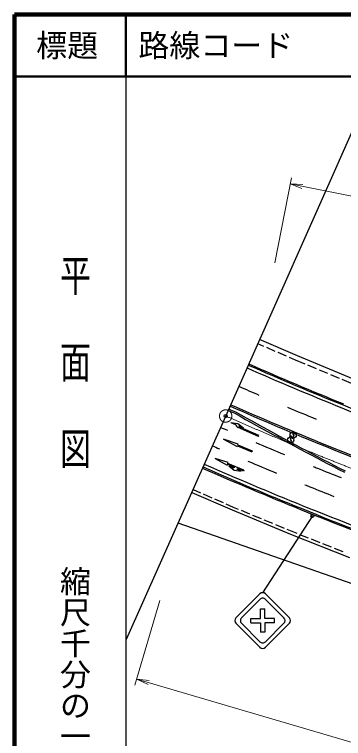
# Model space of a CAD drawing. Units: millimetres, scale not verified. Extents: x 40000 to 680000, y 20000 to 380000.
# Drawn here: x 40000 to 93115, y 263134 to 380000 of the extents above; entities that cross this region are included whole.
import ezdxf
from ezdxf.enums import TextEntityAlignment as Align

# ---------------------------------------------------------------- set-up
doc = ezdxf.new("R2010")
doc.units = ezdxf.units.MM
doc.header["$LTSCALE"] = 1000
doc.header["$PDMODE"] = 32
doc.header["$PDSIZE"] = 500
doc.linetypes.add('CHAIN', pattern=[18.5, 12, -1.5, 3.5, -1.5])
for name, color, linetype, lineweight in [('M-BGD', 7, 'Continuous', 25), ('M-BMK', 2, 'CHAIN', 13), ('M-BMK-OTRS', 5, 'Continuous', 25), ('M-STR-HTXT', 7, 'Continuous', 13), ('M-STR-STRC', 7, 'Continuous', 25), ('M-STR-STRD', 7, 'Continuous', 25), ('M-TTL', 2, 'Continuous', 140), ('M-TTL-BAND', 7, 'Continuous', 25), ('M-TTL-LINE', 7, 'Continuous', 50)]:
    doc.layers.add(name, color=color, linetype=linetype, lineweight=lineweight)
doc.layers.add('M-OTRS', color=6, linetype='Continuous')
doc.layers.add('M-TTL-TXT', color=7, linetype='Continuous')
doc.styles.add('@ＭＳ ゴシック', font='')
doc.styles.add('ＭＳ ゴシック', font='')
doc.styles.get('@ＭＳ ゴシック').set_extended_font_data('@MS Gothic')
doc.styles.get('ＭＳ ゴシック').set_extended_font_data('MS Gothic')

# ---------------------------------------------------------------- blocks, each defined once
blk = doc.blocks.new('open_arrow')
at = {"color": 0, "linetype": 'Continuous', "lineweight": -2}
blk.add_lwpolyline([(7.5, 1.25), (0, 0), (7.5, -1.25)], dxfattribs=at)

msp = doc.modelspace()

# ---------------------------------------------------------------- linework, layer by layer
at = {"layer": 'M-BGD'}
for p, q in [((85681, 324889), (79578, 327542)), ((80267, 326424), (79273, 326856)), ((82102, 325627), (80726, 326225)), ((83936, 324830), (82560, 325428)), ((94707, 321146), (85681, 324889)), ((85388, 324198), (84394, 324630)), ((86905, 323570), (85388, 324198)), ((88752, 322803), (87366, 323378)), ((90599, 322037), (89214, 322612)), ((92447, 321271), (91061, 321846)), ((94425, 320450), (92909, 321079)), ((84668, 311987), (84668, 312059)), ((84950, 312375), (84928, 312270)), ((84928, 312270), (85072, 311981)), ((85033, 312464), (84950, 312375)), ((85166, 312447), (85033, 312464)), ((85233, 312403), (85166, 312447)), ((85289, 312342), (85233, 312403)), ((85300, 312287), (85289, 312342)), ((84255, 311187), (84255, 311259)), ((84322, 311071), (84255, 311187)), ((84438, 310993), (84322, 311071)), ((84555, 310988), (84438, 310993)), ((84538, 311576), (84516, 311470)), ((84516, 311470), (84660, 311182)), ((84621, 311665), (84538, 311576)), ((84638, 311077), (84555, 310988)), ((84754, 311648), (84621, 311665)), ((84660, 311182), (84638, 311077)), ((84734, 311870), (84668, 311987)), ((84851, 311793), (84734, 311870)), ((84821, 311604), (84754, 311648)), ((84876, 311543), (84821, 311604)), ((84967, 311787), (84851, 311793)), ((84887, 311487), (84876, 311543)), ((85050, 311876), (84967, 311787)), ((85072, 311981), (85050, 311876)), ((68619, 302866), (75127, 300036)), ((68822, 303323), (70009, 302807)), ((70467, 302607), (71843, 302009)), ((72301, 301810), (73677, 301212)), ((74136, 301013), (75323, 300497)), ((75323, 300497), (76118, 300167)), ((75127, 300036), (84577, 296119)), ((76579, 299975), (77965, 299401)), ((78427, 299210), (79813, 298635)), ((80275, 298444), (81660, 297869)), ((154899, 267160), (66401, 297872)), ((82122, 297678), (83508, 297103)), ((83970, 296912), (84765, 296582)), ((84577, 296119), (94090, 292362)), ((84765, 296582), (85564, 296266)), ((86029, 296083), (87424, 295532)), ((87889, 295348), (89284, 294797)), ((89749, 294614), (91145, 294063)), ((91610, 293879), (93005, 293328))]:
    msp.add_line(p, q, dxfattribs=at)
for centre in [(84989, 312109), (84577, 311310)]:
    msp.add_circle(centre, 500, dxfattribs=at)
for centre, radius, start, end in [((311217, 855984), 581500, 246.32797, 247.96291), ((311298, 856167), 581500, 246.32797, 247.96291), ((311214, 855985), 581500, 247.96314, 249.90535), ((311014, 855527), 599200, 246.31985, 247.96291), ((311014, 855527), 599000, 246.31994, 247.96291), ((311012, 855528), 599200, 247.96314, 249.90535), ((311012, 855528), 599000, 247.96314, 249.90535)]:
    msp.add_arc(centre, radius, start, end, dxfattribs=at)
at = {"layer": 'M-BMK'}
msp.add_circle((74091, 315187), 1000, dxfattribs=at)
for start, end in [(246.32419, 247.96308), (247.96308, 249.90529)]:
    msp.add_arc((311012, 855528), 590000, start, end, dxfattribs=at)
at = {"layer": 'M-BMK-OTRS'}
for p, q in [((74091, 315187), (98517, 370187)), ((58091, 279160), (74091, 315187))]:
    msp.add_line(p, q, dxfattribs=at)
at = {"layer": 'M-OTRS'}
msp.add_point((74091, 315187), dxfattribs=at)
at = {"layer": 'M-STR-HTXT'}
for p, q in [((82012, 339938), (84698, 353620)), ((84505, 352639), (275122, 315216)), ((63469, 285407), (59445, 271765)), ((59728, 272725), (258740, 214018))]:
    msp.add_line(p, q, dxfattribs=at)
at = {"layer": 'M-STR-STRC'}
for p, q in [((74925, 314158), (75660, 313842)), ((74925, 314158), (76055, 313999)), ((76055, 313999), (76946, 313289)), ((79400, 311907), (76093, 313330)), ((76946, 313289), (76212, 313605)), ((79459, 312045), (76487, 313323)), ((79400, 311907), (79459, 312045)), ((73745, 311451), (75952, 310256)), ((76130, 310669), (73745, 311451)), ((76011, 310394), (75952, 310256)), ((76011, 310394), (78308, 309406)), ((76071, 310531), (76130, 310669)), ((76071, 310531), (78367, 309543)), ((78367, 309543), (78308, 309406)), ((72387, 308338), (74319, 307262)), ((74497, 307676), (72387, 308338)), ((74379, 307400), (74319, 307262)), ((75557, 306893), (74379, 307400)), ((74438, 307538), (74497, 307676)), ((77010, 306431), (74438, 307538)), ((74595, 307144), (75487, 306433)), ((74595, 307144), (75330, 306827)), ((75487, 306433), (76616, 306274)), ((76616, 306274), (75881, 306590)), ((76275, 306584), (76261, 306590)), ((76951, 306293), (76275, 306584)), ((77010, 306431), (76951, 306293)), ((88099, 299068), (80055, 286675)), ((79622, 286490), (75753, 282622)), ((80514, 286490), (84382, 282622)), ((76645, 282622), (79622, 285598)), ((80514, 285598), (83490, 282622)), ((79715, 284067), (80421, 284067)), ((79715, 282529), (79715, 284067)), ((80421, 282529), (80421, 284067)), ((75753, 281730), (79622, 277861)), ((76645, 281730), (79622, 278753)), ((78176, 281822), (78176, 282529)), ((78176, 282529), (79715, 282529)), ((78176, 281822), (79715, 281822)), ((79715, 281822), (79715, 280284)), ((81960, 282529), (80421, 282529)), ((80421, 281822), (80421, 280284)), ((81960, 281822), (80421, 281822)), ((80514, 278753), (83490, 281730)), ((84382, 281730), (80514, 277861)), ((81960, 281822), (81960, 282529)), ((80421, 280284), (79715, 280284))]:
    msp.add_line(p, q, dxfattribs=at)
msp.add_lwpolyline([(75567, 315631), (76443, 315141), (77319, 314653), (78197, 314165), (79075, 313680), (79955, 313195), (80836, 312712), (81717, 312231), (82599, 311751), (83483, 311272), (84367, 310795), (85253, 310319), (86139, 309845), (87026, 309372), (87914, 308901), (88804, 308431), (89694, 307962), (90585, 307495), (91477, 307029), (92370, 306565), (93264, 306102)], dxfattribs=at)
msp.add_circle((88099, 299068), 250, dxfattribs=at)
for centre, radius, start, end in [((311014, 855527), 581500, 246.32797, 247.96291), ((311014, 855527), 584750, 246.32644, 246.67345), ((311014, 855527), 588000, 246.32493, 247.96291), ((311014, 855527), 589000, 246.32447, 246.43822), ((311014, 855527), 584750, 247.16338, 247.65334), ((311012, 855528), 581500, 247.96314, 249.90535), ((311014, 855527), 592000, 246.32309, 246.43822), ((76597, 314194), 1000, 200.56009, 239.75506), ((76678, 313786), 500, 201.14053, 247.58562), ((311014, 855527), 592000, 246.92215, 247.4061), ((311014, 855527), 595250, 246.32162, 246.43822), ((311012, 855528), 588000, 247.96314, 249.90535), ((311014, 855527), 598500, 246.32016, 247.96291), ((311014, 855527), 595250, 246.9195, 247.40082), ((75719, 305906), 1000, 99.30533, 112.88516), ((76071, 306128), 500, 65.85963, 112.30472), ((311014, 855527), 592000, 247.89013, 247.96291), ((311012, 855528), 592000, 247.96314, 248.36362), ((311014, 855527), 595250, 247.8822, 247.96291), ((311012, 855528), 595250, 247.96314, 248.36362), ((311012, 855528), 598500, 247.96314, 249.90535), ((80068, 286044), 631, 45, 135), ((80068, 285152), 631, 44.99985, 135), ((76199, 282176), 631, 135, 225), ((77091, 282176), 631, 135, 225.00005), ((83044, 282176), 631, 315.00011, 44.99984), ((83936, 282176), 631, 315, 45), ((80068, 279199), 631, 225.00005, 315.00011), ((80068, 278307), 631, 225, 315)]:
    msp.add_arc(centre, radius, start, end, dxfattribs=at)
at = {"layer": 'M-STR-STRD'}
msp.add_lwpolyline([(75667, 315860), (76542, 315371), (77419, 314882), (78296, 314395), (79174, 313910), (80053, 313425), (80933, 312943), (81814, 312461), (82696, 311981), (83579, 311503), (84463, 311026), (85348, 310550), (86234, 310076), (87121, 309603), (88009, 309132), (88898, 308662), (89787, 308194), (90678, 307727), (91570, 307262), (92462, 306797), (93356, 306335)], dxfattribs=at)
for centre, radius, start, end in [((311014, 855527), 588250, 246.32481, 247.96291), ((311014, 855527), 588750, 246.32458, 246.43822), ((311012, 855528), 588250, 247.96314, 249.90535)]:
    msp.add_arc(centre, radius, start, end, dxfattribs=at)
at = {"layer": 'M-TTL'}
for p, q in [((40000, 380000), (40000, 20000)), ((680000, 380000), (40000, 380000))]:
    msp.add_line(p, q, dxfattribs=at)
at = {"layer": 'M-TTL-BAND'}
msp.add_line((58000, 370000), (58000, 20000), dxfattribs=at)
at = {"layer": 'M-TTL-LINE'}
for p, q in [((58000, 380000), (58000, 370000)), ((40000, 370000), (680000, 370000))]:
    msp.add_line(p, q, dxfattribs=at)

# ---------------------------------------------------------------- block references
at = {"layer": 'M-STR-HTXT', "xscale": 267, "yscale": 267}
for p, rotation in [((84505, 352639), 348.9), ((59728, 272725), 343.6)]:
    msp.add_blockref('open_arrow', p, dxfattribs=dict(at, rotation=rotation))

# ---------------------------------------------------------------- texts
at = {"layer": 'M-TTL-BAND', "style": '@ＭＳ ゴシック', "width": 1.4}
msp.add_text('平  面  図', height=3666, rotation=270, dxfattribs=at).set_placement((49777, 306475), align=Align.MIDDLE_RIGHT)
at = {"layer": 'M-TTL-BAND', "style": '@ＭＳ ゴシック'}
msp.add_text('縮尺千分の一', height=3666, rotation=270, dxfattribs=at).set_placement((49777, 261030), align=Align.MIDDLE_RIGHT)
at = {"layer": 'M-TTL-TXT', "style": 'ＭＳ ゴシック'}
msp.add_text('標題', height=3666, dxfattribs=at).set_placement((48500, 375000), align=Align.MIDDLE_CENTER)
msp.add_text('路線コード', height=3666, dxfattribs=at).set_placement((60000, 375000), align=Align.MIDDLE_LEFT)

doc.saveas('drawing.dxf')
